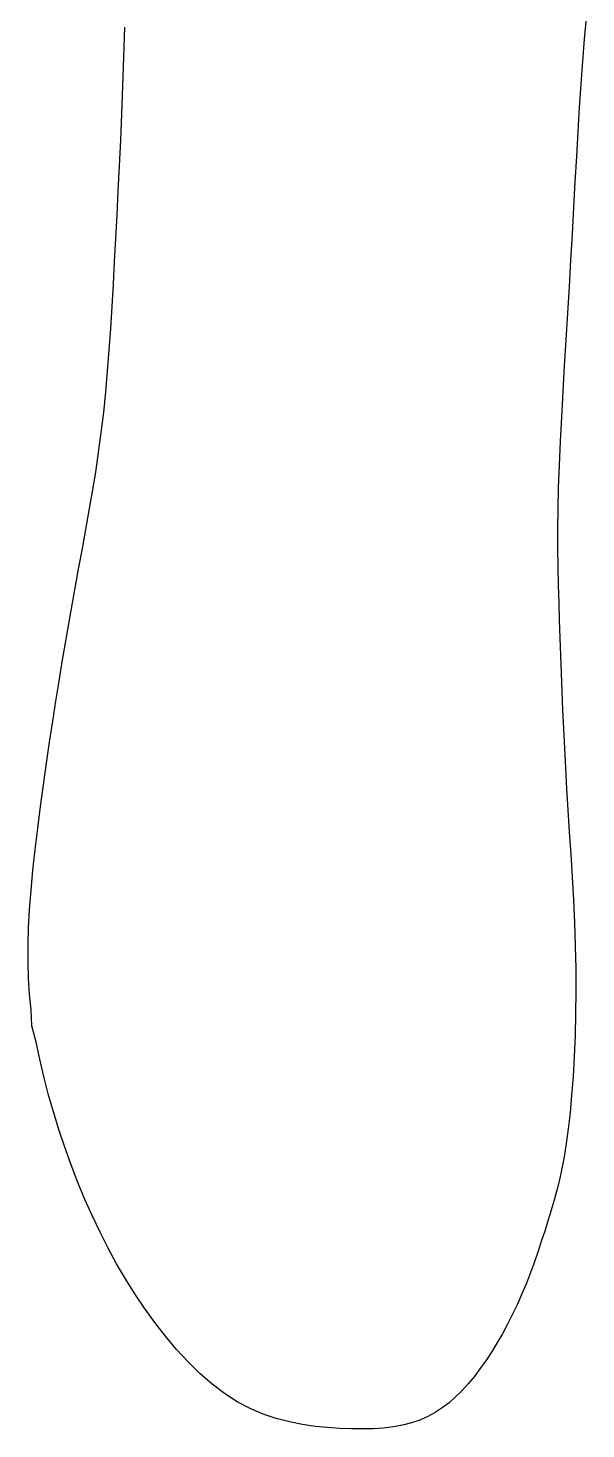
# Model space of a CAD drawing. Header units: inches. Extents: x 105.6 to 147.4, y 37.5 to 62.2.
# Drawn here: x 121.8389 to 121.9129, y 43.0473 to 43.2331 of the extents above; entities that cross this region are included whole.
import ezdxf

# ---------------------------------------------------------------- set-up
doc = ezdxf.new("R2010")
doc.units = ezdxf.units.IN
doc.header["$MEASUREMENT"] = 0
doc.layers.add('Gente', color=11, linetype='Continuous')

msp = doc.modelspace()

# ---------------------------------------------------------------- linework, layer by layer
at = {"layer": 'Gente'}
for p, q in [((121.8516, 43.22919), (121.85172, 43.23316)), ((121.91286, 43.23447), (121.91261, 43.2316)), ((121.91261, 43.2316), (121.91238, 43.22867)), ((121.85147, 43.22537), (121.8516, 43.22919)), ((121.91238, 43.22867), (121.91216, 43.22565)), ((121.85133, 43.22171), (121.85147, 43.22537)), ((121.91216, 43.22565), (121.91196, 43.22253)), ((121.91196, 43.22253), (121.91177, 43.21934)), ((121.85119, 43.21818), (121.85133, 43.22171)), ((121.91177, 43.21934), (121.91158, 43.21603)), ((121.85103, 43.21477), (121.85119, 43.21818)), ((121.85087, 43.21148), (121.85103, 43.21477)), ((121.91158, 43.21603), (121.91139, 43.21267)), ((121.85071, 43.20828), (121.85087, 43.21148)), ((121.91139, 43.21267), (121.9112, 43.20926)), ((121.9112, 43.20926), (121.91101, 43.2058)), ((121.85055, 43.20515), (121.85071, 43.20828)), ((121.91101, 43.2058), (121.91082, 43.2023)), ((121.85038, 43.2021), (121.85055, 43.20515)), ((121.85021, 43.1991), (121.85038, 43.2021)), ((121.91082, 43.2023), (121.91062, 43.19878)), ((121.85004, 43.19615), (121.85021, 43.1991)), ((121.91062, 43.19878), (121.91041, 43.19526)), ((121.84986, 43.19325), (121.85004, 43.19615)), ((121.91041, 43.19526), (121.91019, 43.19174)), ((121.84966, 43.19039), (121.84986, 43.19325)), ((121.91019, 43.19174), (121.90998, 43.18826)), ((121.84944, 43.18759), (121.84966, 43.19039)), ((121.8492, 43.18482), (121.84944, 43.18759)), ((121.90998, 43.18826), (121.90977, 43.18484)), ((121.84893, 43.18211), (121.8492, 43.18482)), ((121.90977, 43.18484), (121.90959, 43.18149)), ((121.84861, 43.17943), (121.84893, 43.18211)), ((121.90959, 43.18149), (121.90942, 43.17824)), ((121.84826, 43.1768), (121.84861, 43.17943)), ((121.90942, 43.17824), (121.90928, 43.17512)), ((121.84788, 43.1742), (121.84826, 43.1768)), ((121.84746, 43.17163), (121.84788, 43.1742)), ((121.90928, 43.17512), (121.90918, 43.17214)), ((121.90918, 43.17214), (121.90912, 43.16931)), ((121.84702, 43.1691), (121.84746, 43.17163)), ((121.84657, 43.16658), (121.84702, 43.1691)), ((121.90912, 43.16931), (121.90909, 43.16663)), ((121.84611, 43.16407), (121.84657, 43.16658)), ((121.90909, 43.16663), (121.90909, 43.16407)), ((121.84565, 43.16158), (121.84611, 43.16407)), ((121.90909, 43.16407), (121.90912, 43.16161)), ((121.84519, 43.15909), (121.84565, 43.16158)), ((121.90912, 43.16161), (121.90918, 43.15921)), ((121.84474, 43.1566), (121.84519, 43.15909)), ((121.90918, 43.15921), (121.90924, 43.15687)), ((121.84429, 43.1541), (121.84474, 43.1566)), ((121.90924, 43.15687), (121.90932, 43.15455)), ((121.84386, 43.15158), (121.84429, 43.1541)), ((121.90932, 43.15455), (121.9094, 43.15223)), ((121.84343, 43.14904), (121.84386, 43.15158)), ((121.9094, 43.15223), (121.90948, 43.1499)), ((121.90948, 43.1499), (121.90957, 43.14754)), ((121.84301, 43.14646), (121.84343, 43.14904)), ((121.84259, 43.14384), (121.84301, 43.14646)), ((121.90957, 43.14754), (121.90966, 43.14514)), ((121.90966, 43.14514), (121.90976, 43.14268)), ((121.84218, 43.14116), (121.84259, 43.14384)), ((121.90976, 43.14268), (121.90987, 43.14018)), ((121.84176, 43.13841), (121.84218, 43.14116)), ((121.84135, 43.1356), (121.84176, 43.13841)), ((121.90987, 43.14018), (121.90999, 43.1376)), ((121.90999, 43.1376), (121.91013, 43.13498)), ((121.84094, 43.13275), (121.84135, 43.1356)), ((121.91013, 43.13498), (121.91028, 43.13222)), ((121.84055, 43.12987), (121.84094, 43.13275)), ((121.91028, 43.13222), (121.91046, 43.1294)), ((121.84019, 43.12701), (121.84055, 43.12987)), ((121.91046, 43.1294), (121.91064, 43.1265)), ((121.83985, 43.12418), (121.84019, 43.12701)), ((121.91064, 43.1265), (121.91084, 43.12354)), ((121.83955, 43.12142), (121.83985, 43.12418)), ((121.91084, 43.12354), (121.91102, 43.12053)), ((121.8393, 43.11874), (121.83955, 43.12142)), ((121.91102, 43.12053), (121.91118, 43.11749)), ((121.83911, 43.11619), (121.8393, 43.11874)), ((121.83897, 43.11377), (121.83911, 43.11619)), ((121.91118, 43.11749), (121.91133, 43.11443)), ((121.91133, 43.11443), (121.91144, 43.11138)), ((121.83891, 43.11147), (121.83897, 43.11377)), ((121.8389, 43.10926), (121.83891, 43.11147)), ((121.91144, 43.11138), (121.9115, 43.10834)), ((121.83897, 43.10711), (121.8389, 43.10926)), ((121.83911, 43.105), (121.83897, 43.10711)), ((121.9115, 43.10834), (121.91152, 43.10533)), ((121.83933, 43.10289), (121.83911, 43.105)), ((121.91152, 43.10533), (121.91148, 43.10238)), ((121.83942, 43.10077), (121.83933, 43.10289)), ((121.91148, 43.10238), (121.91141, 43.0995)), ((121.83999, 43.09861), (121.83942, 43.10077)), ((121.91141, 43.0995), (121.91129, 43.09673)), ((121.84045, 43.09638), (121.83999, 43.09861)), ((121.84098, 43.09409), (121.84045, 43.09638)), ((121.91129, 43.09673), (121.91114, 43.09408)), ((121.84159, 43.09176), (121.84098, 43.09409)), ((121.91114, 43.09408), (121.91095, 43.09158)), ((121.84226, 43.0894), (121.84159, 43.09176)), ((121.91095, 43.09158), (121.91074, 43.08925)), ((121.84299, 43.08704), (121.84226, 43.0894)), ((121.91074, 43.08925), (121.91051, 43.08711)), ((121.84379, 43.08468), (121.84299, 43.08704)), ((121.91051, 43.08711), (121.91025, 43.08518)), ((121.84463, 43.08234), (121.84379, 43.08468)), ((121.91025, 43.08518), (121.90997, 43.08344)), ((121.90997, 43.08344), (121.90967, 43.08185)), ((121.84552, 43.08003), (121.84463, 43.08234)), ((121.90967, 43.08185), (121.90935, 43.08038)), ((121.84645, 43.07778), (121.84552, 43.08003)), ((121.909, 43.079), (121.90864, 43.07767)), ((121.90935, 43.08038), (121.909, 43.079)), ((121.84743, 43.07557), (121.84645, 43.07778)), ((121.90864, 43.07767), (121.90826, 43.07637)), ((121.84845, 43.07342), (121.84743, 43.07557)), ((121.90826, 43.07637), (121.90785, 43.07506)), ((121.84953, 43.07131), (121.84845, 43.07342)), ((121.90743, 43.07371), (121.90698, 43.07233)), ((121.90785, 43.07506), (121.90743, 43.07371)), ((121.90698, 43.07233), (121.90651, 43.07093)), ((121.85065, 43.06925), (121.84953, 43.07131)), ((121.90651, 43.07093), (121.90602, 43.06952)), ((121.85183, 43.06724), (121.85065, 43.06925)), ((121.9055, 43.06809), (121.90495, 43.06668)), ((121.90602, 43.06952), (121.9055, 43.06809)), ((121.85306, 43.06527), (121.85183, 43.06724)), ((121.90495, 43.06668), (121.90437, 43.06527)), ((121.85436, 43.06334), (121.85306, 43.06527)), ((121.90437, 43.06527), (121.90376, 43.06389)), ((121.85572, 43.06145), (121.85436, 43.06334)), ((121.90313, 43.06254), (121.90246, 43.06122)), ((121.90376, 43.06389), (121.90313, 43.06254)), ((121.85713, 43.05963), (121.85572, 43.06145)), ((121.90246, 43.06122), (121.90177, 43.05994)), ((121.8586, 43.05788), (121.85713, 43.05963)), ((121.90106, 43.05873), (121.90032, 43.05752)), ((121.90177, 43.05994), (121.90106, 43.05873)), ((121.86012, 43.05623), (121.8586, 43.05788)), ((121.90032, 43.05752), (121.89957, 43.05638)), ((121.86169, 43.0547), (121.86012, 43.05623)), ((121.8988, 43.0553), (121.89802, 43.05427)), ((121.89957, 43.05638), (121.8988, 43.0553)), ((121.8633, 43.05329), (121.86169, 43.0547)), ((121.86495, 43.05204), (121.8633, 43.05329)), ((121.89722, 43.05331), (121.89641, 43.05241)), ((121.89802, 43.05427), (121.89722, 43.05331)), ((121.86663, 43.05095), (121.86495, 43.05204)), ((121.89558, 43.05158), (121.89472, 43.05082)), ((121.89641, 43.05241), (121.89558, 43.05158)), ((121.86834, 43.05005), (121.86663, 43.05095)), ((121.87007, 43.04931), (121.86834, 43.05005)), ((121.87181, 43.04873), (121.87007, 43.04931)), ((121.89287, 43.04951), (121.89188, 43.04898)), ((121.89381, 43.05013), (121.89287, 43.04951)), ((121.89472, 43.05082), (121.89381, 43.05013)), ((121.87355, 43.04827), (121.87181, 43.04873)), ((121.87527, 43.04793), (121.87355, 43.04827)), ((121.87696, 43.04769), (121.87527, 43.04793)), ((121.87862, 43.04752), (121.87696, 43.04769)), ((121.88022, 43.04742), (121.87862, 43.04752)), ((121.88177, 43.04735), (121.88022, 43.04742)), ((121.88603, 43.04747), (121.88467, 43.04738)), ((121.88732, 43.04763), (121.88603, 43.04747)), ((121.88855, 43.04785), (121.88732, 43.04763)), ((121.88972, 43.04815), (121.88855, 43.04785)), ((121.89083, 43.04852), (121.88972, 43.04815)), ((121.89188, 43.04898), (121.89083, 43.04852)), ((121.88325, 43.04734), (121.88177, 43.04735)), ((121.88467, 43.04738), (121.88325, 43.04734))]:
    msp.add_line(p, q, dxfattribs=at)

doc.saveas('drawing.dxf')
